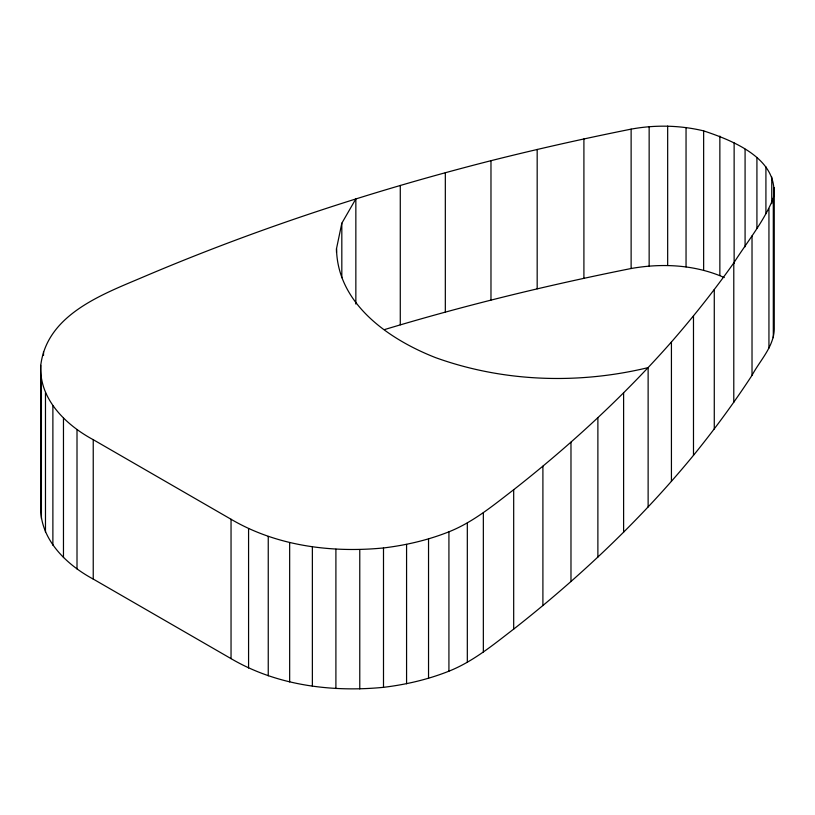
<?xml version="1.0" encoding="UTF-8"?>
<svg xmlns="http://www.w3.org/2000/svg" width="815" height="815" viewBox="0 0 815 815"><rect width="100%" height="100%" fill="white"/><g stroke="black" fill="none" stroke-linecap="round" stroke-linejoin="round"><path stroke-width="1.22" d="M773.303 337.675L773.303 198.3C779.904 159.261 733.245 140.679 703.64 130.879C679.914 125.204 655.107 124.705 631.126 129.137C584.161 138.53 537.421 149.023 490.976 160.698C372.812 190.751 256.613 228.821 144.367 276.509C103.505 293.981 47.066 313.907 40.75 365.365L40.75 504.74C38.835 538.246 65.842 564.377 93.236 579.068L231.042 658.632C276.652 685.435 331.491 692.383 383.498 687.33C405.88 684.631 427.946 679.516 448.922 671.183C473.118 661.546 493.238 644.787 513.684 629.109C579.363 577.56 640.447 519.919 693.484 455.351C714.317 429.678 733.918 403.018 752.021 375.338C760.273 359.822 774.922 345.764 774.25 326.978L774.25 187.603M40.75 504.74L41.249 502.254M336.503 252.477L336.503 248.677L341.821 223.218L355.849 198.88L355.849 304.046M40.75 365.365C38.835 398.871 65.842 424.992 93.236 439.682L231.042 519.257C276.652 546.06 331.491 553.008 383.498 547.955C405.88 545.255 427.946 540.141 448.922 531.808C473.118 522.17 493.238 505.412 513.684 489.723C570.418 445.184 623.709 396.131 671.428 341.984C693.484 316.668 714.358 290.334 733.785 262.939C747.263 241.668 763.777 221.782 773.303 198.3M384.67 329.535C465.732 305.085 548.108 285.118 631.126 268.512C662.126 263.011 695.236 264.661 724.25 277.558M336.503 248.677C337.379 303.975 389.04 339.397 435.628 357.653C503.476 382.082 578.232 384.507 648.129 367.626L648.129 507.001M771.764 176.998L771.764 203.607M768.942 208.701L768.942 348.076M765.917 166.831L765.917 213.713M756.921 157.468L756.921 228.424M752.021 235.963L752.021 375.338M745.083 149.226L745.083 246.792M734.132 142.91L734.132 263.276M733.785 262.939L733.785 402.315M719.859 136.074L719.859 275.45M714.276 289.62L714.276 428.996M703.64 130.879L703.64 270.254M693.484 315.976L693.484 455.351M686.047 127.507L686.047 266.882M671.428 341.984L671.428 481.359M667.668 126.07L667.668 265.446M649.148 126.62L649.148 265.996M631.126 129.137L631.126 268.512M623.607 392.891L623.607 532.266M597.884 417.749L597.884 557.134M583.907 138.907L583.907 278.282M570.979 442.188L570.979 581.564M542.902 466.19L542.902 605.565M537.177 149.43L537.177 288.805M513.684 489.723L513.684 629.109M490.976 160.698L490.976 300.073M483.346 512.788L483.346 652.163M467.321 523.016L467.321 662.391M448.922 531.808L448.922 671.183M445.326 172.699L445.326 312.084M428.537 538.99L428.537 678.365M406.573 544.41L406.573 683.785M400.277 185.433L400.277 324.808M383.498 547.955L383.498 687.33M359.772 549.555L359.772 688.93M341.821 223.218L341.821 277.701M335.902 549.178L335.902 688.553M312.369 546.824L312.369 686.199M289.661 542.545L289.661 681.921M268.247 536.433L268.247 675.808M248.575 528.619L248.575 667.994M231.042 519.257L231.042 658.632M93.236 439.682L93.236 579.068M77.007 429.566L77.007 568.941M63.468 418.207L63.468 557.582M52.883 405.85L52.883 545.225M45.477 392.738L45.477 532.114M43.521 351.673L43.521 355.472M41.412 379.148L41.412 518.523"/></g></svg>
